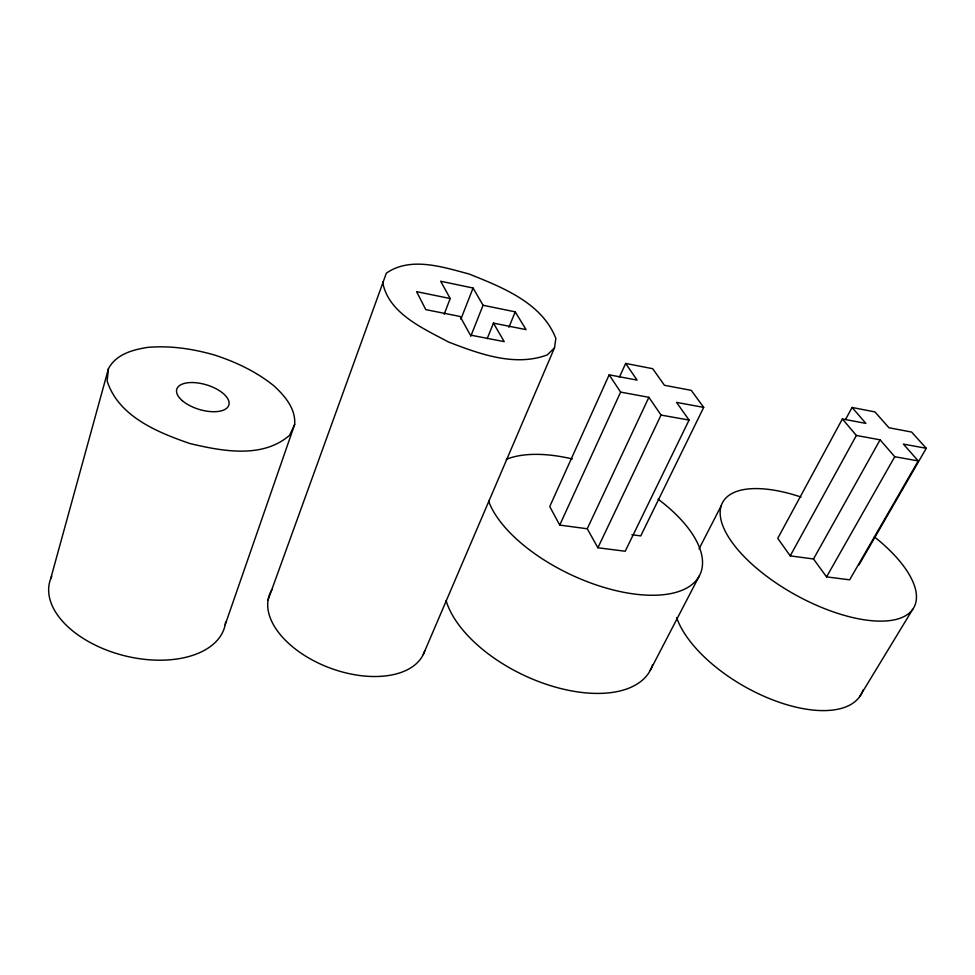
<?xml version="1.0" encoding="UTF-8"?>
<svg xmlns="http://www.w3.org/2000/svg" width="975" height="975" viewBox="0 0 975 975"><rect width="100%" height="100%" fill="white"/><g stroke="black" fill="none" stroke-linecap="round" stroke-linejoin="round"><path stroke-width="1.46" d="M108.444 368.708L107.14 381.054C118.584 416.544 157.523 432.339 189.918 443.54C222.02 451.12 262.312 458.969 289.612 435.277L294.682 424.43C295.815 408.659 284.956 396.082 274.133 386.027C256.62 371.78 236.072 362.054 214.707 355.083C192.855 348.806 170.101 345.357 147.359 347.429C132.478 349.793 115.988 354.352 108.444 368.708L50.676 578.736M423.247 654.566L554.507 347.819L555.847 338.459C542.124 302.774 501.881 287.15 468.902 273.951C442.833 267.089 410.658 256.242 386.344 273.171L268.076 599.93M225.201 624.695L294.682 424.43M444.186 314.169L450.206 298.533L440.663 281.239L473.07 288.039L483.076 305.272L515.227 311.854L526.061 329.623L493.447 323.127L487.195 338.642M460.87 319.178L473.07 288.039M470.754 336.29L483.076 305.272M508.901 327.32L515.227 311.854M619.405 377.167L625.658 363.443L637.077 380.104L609.168 374.827L549.742 506.549L559.723 525.086L587.242 528.767L597.882 547.767L625.207 551.241L689.069 420.067L676.553 402.395L703.694 407.392L640.746 535.909L631.91 534.727M559.723 525.086L620.612 392.108L609.168 374.827M587.242 528.767L648.875 397.312L620.612 392.108M597.882 547.767L661.05 415.082L648.875 397.312M699.051 548.864L721.183 505.806M650.24 670.373L699.392 575.737M845.569 419.445L852.077 407.465L865.885 423.406L842.376 418.957L777.757 538.358L790.213 555.872L813.503 558.98L826.556 576.883L849.652 579.82L918.243 460.919L903.386 444.1L926.25 448.305L858.878 565.037M790.213 555.872L856.379 435.459L842.376 418.957M813.503 558.98L880.096 439.822L856.379 435.459M826.556 576.883L894.745 456.727L880.096 439.822M859.755 696.491L912.685 609.351M554.507 347.819L547.328 354.876C514.751 367.087 479.273 353.827 448.524 342.018C423.272 328.417 388.038 313.353 382.602 281.763M661.05 415.082L689.069 420.067M894.745 456.727L918.243 460.919M625.658 363.443L652.702 368.696L664.438 385.283L691.275 390.366L703.694 407.392M852.077 407.465L874.941 411.913L888.956 427.769L911.625 432.059L926.25 448.305M450.206 298.533L416.593 291.659L425.795 309.623L460.09 316.473L470.352 335.071L504.209 341.64L493.447 323.127M225.615 622.001A90.358 53.077 14.1 0 1 122.484 655.224A90.358 53.077 14.1 0 1 51.797 576.152M862.985 690.007A105.519 50.493 29.6 0 1 772.297 699.721A105.519 50.493 29.6 0 1 676.662 617.663M874.392 536.884A109.102 46.057 28.8 0 1 881.571 621.124A109.102 46.057 28.8 0 1 729.446 538.505A109.102 46.057 28.8 0 1 801.011 497.043M652.494 664.974A112.734 60.011 25.4 0 1 550.436 685.632A112.734 60.011 25.4 0 1 446.099 600.612M658.137 499.2A116.89 55.063 25.2 0 1 653.762 595.262A116.89 55.063 25.2 0 1 488.646 501.174M506.342 459.335A116.89 55.063 25.2 0 1 572.313 458.957M424.759 650.715A82.57 47.677 20.3 0 1 326.796 666.778A82.57 47.677 20.3 0 1 272.037 589.509M182.423 400.786A27.215 12.821 16.9 0 0 227.382 407.562A27.215 12.821 16.9 0 0 198.608 383.065A27.215 12.821 16.9 0 0 182.423 400.786"/></g></svg>
